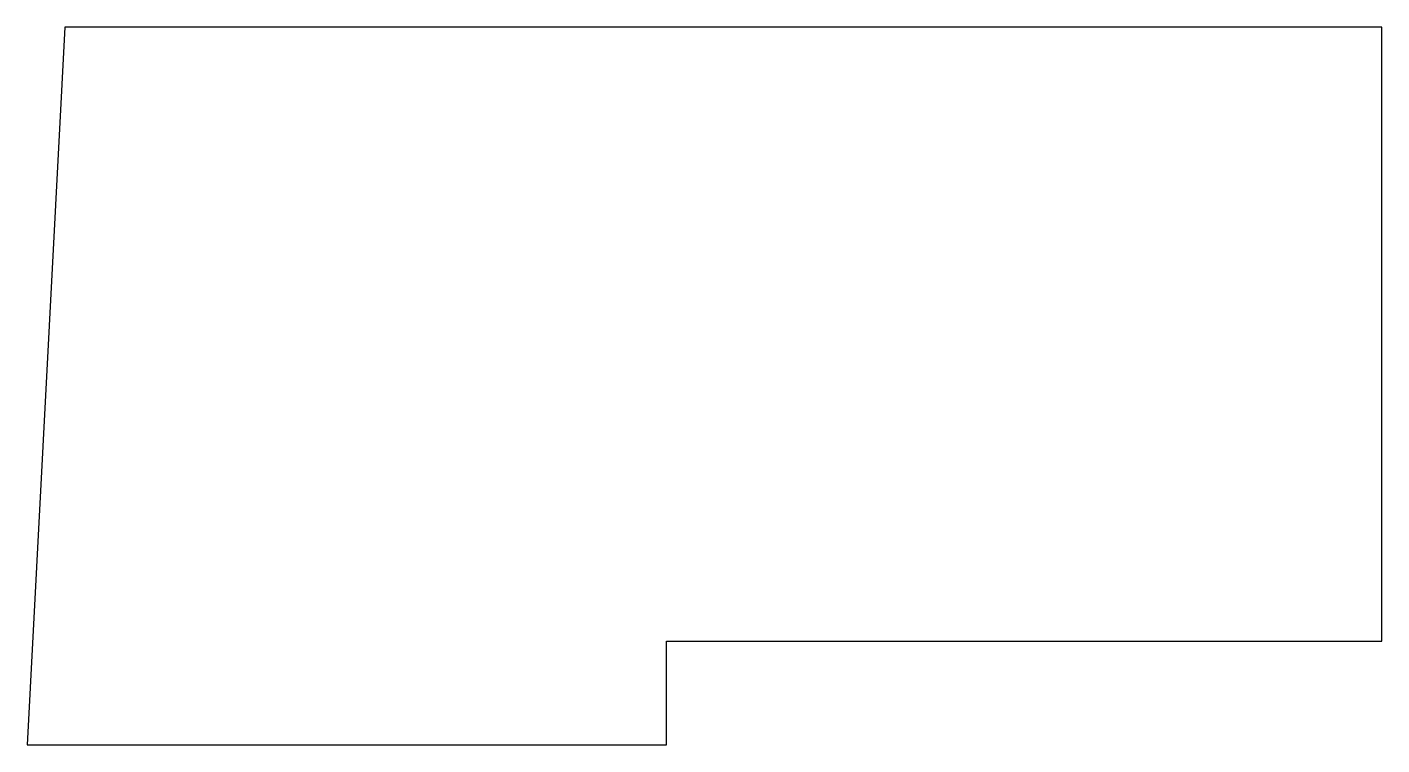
# Model space of a CAD drawing. Extents: x 270.1 to 314.2, y 103.9 to 127.2.
import ezdxf

# ---------------------------------------------------------------- set-up
doc = ezdxf.new("R2010")
doc.units = 0
doc.layers.add('Layer_1', color=7, linetype='CONTINUOUS')

msp = doc.modelspace()

# ---------------------------------------------------------------- linework, layer by layer
at = {"layer": 'Layer_1', "color": 7}
msp.add_lwpolyline([(314.15451, 127.2094), (271.291897, 127.2094), (270.067792, 103.85992), (290.871092, 103.85992), (290.871092, 107.233322), (314.15451, 107.233322), (314.15451, 127.2094), (314.15451, 127.2094)], dxfattribs=at)

doc.saveas('drawing.dxf')
